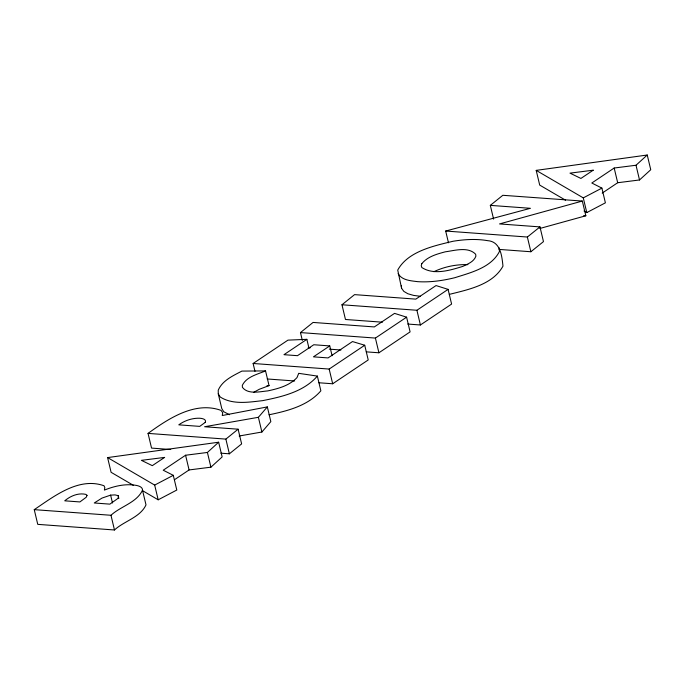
<?xml version="1.0" encoding="UTF-8"?>
<svg xmlns="http://www.w3.org/2000/svg" width="685" height="685" viewBox="0 0 685 685"><rect width="100%" height="100%" fill="white"/><g stroke="black" fill="none" stroke-linecap="round" stroke-linejoin="round"><path stroke-width="1.03" d="M142.489 490.169C136.88 502.636 120.466 506.386 110.979 515.274L34.25 509.649L37.752 524.359L114.481 529.985C123.968 521.105 140.382 517.355 145.999 504.879L142.489 490.169A24.66 8.477 -13.4 0 0 136.598 485.451C125.672 483.404 114.549 486.042 104.394 490.092L104.822 487.557L104.026 485.759C78.681 476.76 53.969 496.419 34.25 509.649M220.844 453.187L229.372 453.812L241.625 443.906L238.115 429.195L204.601 426.738L258.391 417.302L267.338 406.907L270.84 421.617L261.901 432.021L239.142 436.011M265.549 370.902C257.44 374.361 246.514 376.673 242.327 385.33L242.413 387.35C248.107 394.723 259.709 391.606 267.732 390.904C278.221 388.652 289.404 385.715 296.99 377.615L298.711 373.334L317.36 376.091C303.772 391.76 282.143 396.769 262.629 400.639C248.732 402.206 232.686 404.946 220.227 397.009L218.275 393.849L218.232 390.21C222.411 380.432 233.02 375.774 241.874 371.09L265.549 370.902L269.051 385.621L259.315 389.268L253.767 392.291M142.489 490.64L158.184 499.802L176.798 490.04L173.288 475.321L163.218 470.218L185.575 455.234L207.409 452.46L218.643 442.219L222.145 456.938L210.92 467.179L189.086 469.944L174.461 479.74M584.014 210.971L586.788 212.59L605.394 202.828L601.892 188.118L591.814 183.006L614.18 168.022L636.014 165.248L647.248 155.015L650.75 169.726L639.516 179.967L617.682 182.732L602.201 193.11M170.736 449.514L151.548 448.101L148.046 433.391L225.87 439.102L238.115 429.195M493.594 219.106L490.323 205.372L502.833 195.293L582.327 201.056L585.838 215.775L539.84 228.482M302.333 340.428L300.467 332.576L313.062 322.438L374.318 326.933L394.543 313.379L406.599 317.172L410.101 331.891L378.916 352.784L366.252 351.859M382.41 322.19L345.471 319.484L341.961 304.765L354.556 294.627L415.821 299.122L436.045 285.568L448.093 289.37L451.595 304.08L420.41 324.981L407.746 324.048M448.478 242.807L445.678 231.042L527.364 237.027L539.968 226.898L543.47 241.608L530.875 251.746L499.048 249.408M148.046 433.391C168.304 418.74 195.019 400.913 221.041 410.392L222.728 412.738L222.248 415.521L267.338 406.907M254.983 371.33L253.116 363.478L287.948 340.137L306.854 339.332L308.961 348.168M306.854 339.332L283.958 354.684L297.478 355.678L313.79 344.743L329.75 345.916L332.088 355.729M329.75 345.916L313.447 356.842L328.081 357.921L352.492 341.558L364.72 345.24L368.222 359.95L332.679 383.771L318.945 382.769M253.116 363.478L329.168 369.061L364.72 345.24M300.467 332.576L375.406 338.073L406.599 317.172M341.961 304.765L416.908 310.262L448.093 289.37M565.553 200.191L539.703 185.096L536.201 170.377L583.278 197.879L601.892 188.118M133.258 485.245L111.098 472.308L107.596 457.589L154.673 485.083L173.288 475.321M433.853 271.705C444.411 266.705 456.201 264.273 467.881 264.65M582.327 201.056L499.545 223.926L539.968 226.898M445.678 231.042L530.43 208.308L490.323 205.372M110.627 495.127L101.996 498.089L94.247 502.987L109.883 504.134L117.306 498.877L118.642 497.156L118.111 495.632L115.046 494.904L110.627 495.127L112.494 502.978M449.317 294.387C468.437 289.567 492.686 284.772 502.978 266.148C501.882 255.916 500.598 241.531 487.566 240.649C476.126 238.688 464.421 239.407 453.025 241.266C433.81 245.898 407.935 251.318 397.728 270.07L401.598 288.325L403.842 291.382L407.849 293.745L413.629 295.415L420.239 296.262M269.034 414.785C287.606 410.957 308.002 405.734 320.863 390.81L317.36 376.091M536.201 170.377L647.248 155.015M107.596 457.589L218.643 442.219M266.996 385.629L269.051 385.621M583.714 215.621L585.838 215.775M308.19 347.603L310.305 347.757M329.305 349.144L340.916 350.001M267.184 378.968L294.644 380.98M229.475 414.725L223.73 411.719L221.777 408.568L218.275 393.849M398.088 273.606C401.941 280.388 410.794 280.747 417.679 281.663C430.189 282.468 442.698 280.687 454.831 277.699C470.895 272.613 491.239 267.638 499.468 251.438L499.151 247.833M636.014 165.248L639.516 179.967M614.18 168.022L617.682 182.732M583.278 197.879L586.788 212.59M527.364 237.027L530.875 251.746M416.908 310.262L420.41 324.981M375.406 338.073L378.916 352.784M329.168 369.061L332.679 383.771M258.391 417.302L261.901 432.021M225.87 439.102L229.372 453.812M207.409 452.46L210.92 467.179M185.575 455.234L189.086 469.944M154.673 485.083L158.184 499.802M118.111 495.632L118.813 498.569M110.979 515.274L114.481 529.985M401.324 285.671L401.598 288.325M421.814 263.674L421.232 265.686L421.832 267.535C433.947 275.353 449.882 270.361 462.726 266.414C467.667 264.093 473.96 261.747 475.904 256.147L475.647 254.246C468.086 246.394 454.9 250.53 445.284 251.823C436.876 254.067 427.491 256.601 421.814 263.674M87.029 495.366L86.224 497.25L79.897 501.934L64.724 500.821C70.469 495.94 78.338 492.635 85.925 494.39L87.029 495.366M205.209 422.405L199.729 426.378L178.768 424.846C184.796 420.513 192.194 418.004 199.643 418.227A15.181 5.215 -13.4 0 1 205.217 422.405M164.614 457.409L152.301 465.654L141.401 460.346L164.614 457.409M593.219 170.197L580.906 178.442L570.006 173.134L593.219 170.197"/></g></svg>
